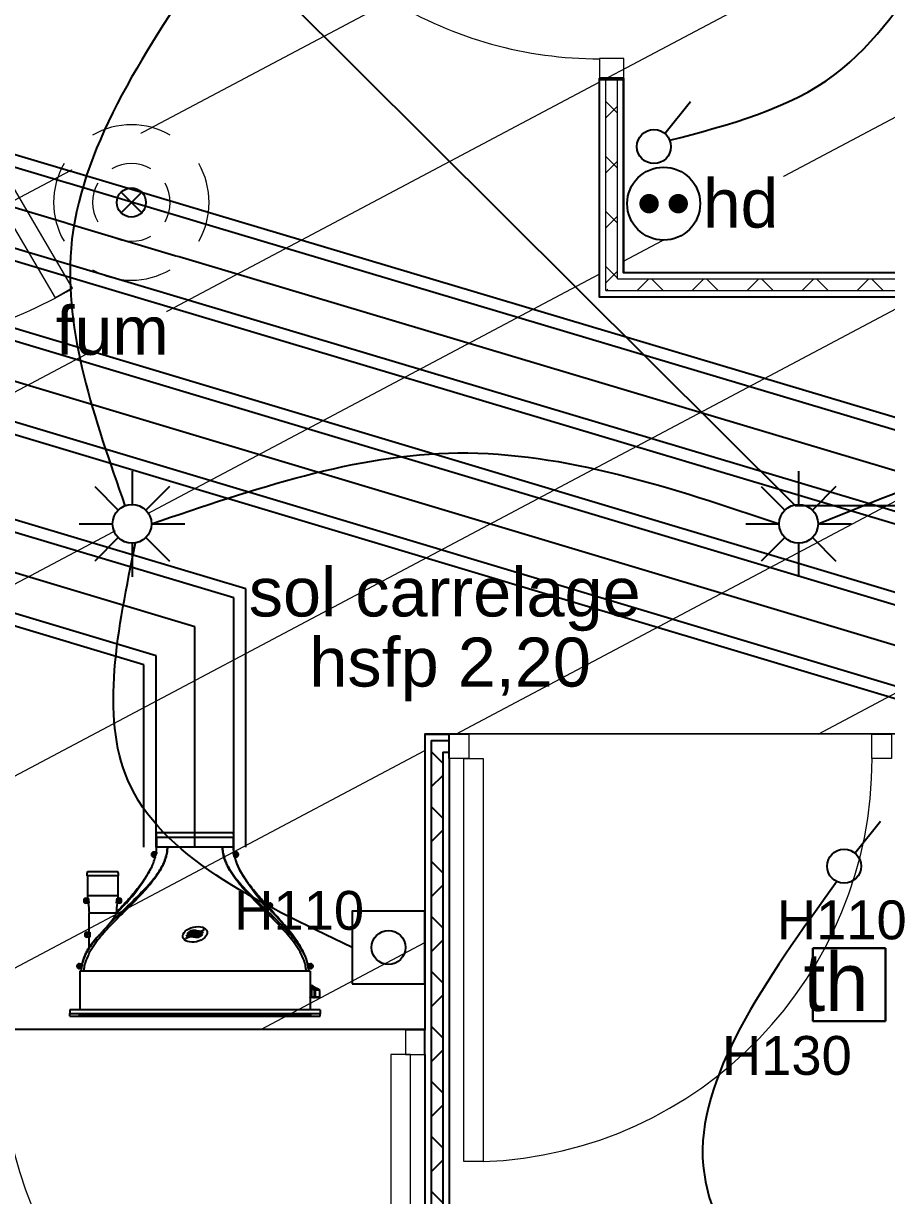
# Model space of a CAD drawing. Header units: millimetres. Extents: x 522027 to 600964, y -380282 to -298602.
# Drawn here: x 575533 to 577309, y -347529 to -345116 of the extents above; entities that cross this region are included whole.
import ezdxf

# ---------------------------------------------------------------- set-up
doc = ezdxf.new("R2010")
doc.units = ezdxf.units.MM
doc.set_wipeout_variables(frame=1)
for name, color, linetype in [('3-BAT C-Niveau -2', 7, 'Continuous'), ('prlm-CHAUFF', 4, 'Continuous'), ('prlm-EAU-EPEXT', 145, 'Continuous'), ('prlm-ELEC-CFA', 1, 'Continuous')]:
    doc.layers.add(name, color=color, linetype=linetype)
for name, color, linetype, lineweight in [('faux plafond', 9, 'Continuous', 15), ('prlm-ELEC-CFO', 1, 'Continuous', 25), ('prlm-ELEC-SSI', 6, 'Continuous', 25)]:
    doc.layers.add(name, color=color, linetype=linetype, lineweight=lineweight)
doc.styles.add('Arial', font='arial.ttf')
doc.styles.add('Helvetica', font='arial.ttf')
doc.styles.add('prlm-elec-cfa', font='comic.ttf', dxfattribs={"height": 12})

# ---------------------------------------------------------------- blocks, each defined once
blk = doc.blocks.new('Sol carrelage')
at = {"color": 7, "insert": (0, -0.78), "char_height": 10.0872, "attachment_point": 2, "line_spacing_factor": 0.834288, "style": 'Helvetica'}
blk.add_mtext('sol carrelage', dxfattribs=at)
blk = doc.blocks.new('hsfp 2.20')
at = {"color": 7, "insert": (0, -0.78), "char_height": 10.087, "attachment_point": 2, "line_spacing_factor": 0.834288, "style": 'Helvetica'}
blk.add_mtext('hsfp 2,20', dxfattribs=at)
blk = doc.blocks.new('xi.fum')
at = {"color": 0}
blk.add_wipeout([(-10.61, -10.61), (-15, 0), (-10.61, 10.61), (0, 15), (10.61, 10.61), (15, 0), (10.61, -10.61), (0, -15)], dxfattribs=at).dxf.layer = 'prlm-ELEC-SSI'
at = {"layer": 'prlm-ELEC-SSI', "color": 0}
for points in [[(-2.12, 2.12), (2.12, -2.12)], [(2.12, 2.12), (-2.12, -2.12)]]:
    blk.add_lwpolyline(points, dxfattribs=at)
blk.add_circle((0, 0), 3, dxfattribs=at)
at = {"layer": 'prlm-ELEC-SSI', "color": 0, "lineweight": 13}
for radius, start, end in [(16, 60, 120), (16, 150, 210), (8, 60, 120), (16, 330, 30), (8, 150, 210), (8, 330, 30), (8, 240, 300), (16, 240, 300)]:
    blk.add_arc((0, 0), radius, start, end, dxfattribs=at)
blk = doc.blocks.new('xi.PCHD')
at = {"color": 0, "lineweight": 5}
blk.add_wipeout([(-7.5, -7.5), (7.5, -7.5), (7.5, 7.5), (-7.5, 7.5)], dxfattribs=at).dxf.layer = 'prlm-ELEC-CFO'
at = {"layer": 'prlm-ELEC-CFO', "color": 0, "linetype": 'ByBlock', "lineweight": 5, "const_width": 2}
for points in [[(-4, 0, 1), (-2, 0, 1)], [(2, 0, 1), (4, 0, 1)]]:
    blk.add_lwpolyline(points, format="xyb", close=True, dxfattribs=at)
at = {"layer": 'prlm-ELEC-CFO', "color": 0, "linetype": 'ByBlock', "lineweight": -2}
blk.add_circle((0, 0), 7.5, dxfattribs=at)
blk = doc.blocks.new('xi.SA')
at = {"layer": 'prlm-ELEC-CFO', "color": 0}
blk.add_lwpolyline([(0.2, -1.28), (5.5, 5.28)], dxfattribs=at)
blk.add_circle((-2, -4), 3.5, dxfattribs=at)
blk = doc.blocks.new('xi.BP')
at = {"layer": 'prlm-ELEC-CFO', "color": 0, "flags": 128}
blk.add_lwpolyline([(-7.5, -7.5), (7.5, -7.5), (7.5, 7.5), (-7.5, 7.5)], close=True, dxfattribs=at)
at = {"layer": 'prlm-ELEC-CFO', "color": 0}
blk.add_circle((0, 0), 3.5, dxfattribs=at)
blk = doc.blocks.new('xi.SPOT')
at = {"color": 0, "lineweight": 5}
blk.add_wipeout([(-4, 0), (-2.83, -2.83), (0, -4), (2.83, -2.83), (4, 0), (2.83, 2.83), (0, 4), (-2.83, 2.83)], dxfattribs=at).dxf.layer = 'prlm-ELEC-CFO'
at = {"layer": 'prlm-ELEC-CFO', "color": 0, "linetype": 'ByBlock', "lineweight": -2, "flags": 128}
for points in [[(0, 10.88), (0, 4)], [(-7.69, 7.69), (-2.83, 2.83)], [(7.69, 7.69), (2.83, 2.83)], [(-10.88, 0), (-4, 0)], [(4, 0), (10.88, 0)], [(-2.83, -2.83), (-7.69, -7.69)], [(0, -4), (0, -10.88)], [(2.83, -2.83), (7.69, -7.69)]]:
    blk.add_lwpolyline(points, dxfattribs=at)
at = {"layer": 'prlm-ELEC-CFO', "color": 0, "linetype": 'ByBlock', "lineweight": -2}
blk.add_circle((0, 0), 4, dxfattribs=at)

msp = doc.modelspace()

# ---------------------------------------------------------------- hatches: boundary and pattern name
at = {"linetype": 'Continuous', "lineweight": 5, "true_color": 0x808080}
h = msp.add_hatch(dxfattribs=at)
h.set_pattern_fill('02_ISOLANT', color=8, scale=10, angle=90, style=0, pattern_type=2)
h.set_pattern_definition([(134.999993, (505019.33, 142779.7), (-56.568549, -56.568536), []), (224.999993, (505019.33, 142779.7), (-56.568536, 56.568549), [])])
h.paths.add_polyline_path([(576731.6, -345665.5), (576755.6, -345641.5), (576755.6, -345228.3), (576731.6, -345228.3)])
h = msp.add_hatch(dxfattribs=at)
h.set_pattern_fill('02_ISOLANT', color=8, scale=10, angle=-0.0045, style=0, pattern_type=2)
h.set_pattern_definition([(44.995464, (505019.33, 142779.7), (-56.564063, 56.573021), []), (134.995464, (505019.33, 142779.7), (56.573021, 56.564063), [])])
h.paths.add_polyline_path([(576755.6, -345641.5), (576731.6, -345665.5), (578529.4, -345665.6), (578495.8, -345641.6)])
h = msp.add_hatch()
h.set_pattern_fill('02_ISOLANT', color=256, scale=10, angle=0.0001, style=0, pattern_type=2)
h.set_pattern_definition([(45.000148, (505019.33, 142779.7), (-56.568688, 56.568397), []), (135.000148, (505019.33, 142779.7), (56.568397, 56.568688), [])])
h.paths.add_polyline_path([(576372.2, -346592.1), (576396.2, -346616.1), (576409.2, -346616.1), (576409.2, -346592.1)])
h = msp.add_hatch()
h.set_pattern_fill('02_ISOLANT', color=256, scale=10, angle=-90, style=0, pattern_type=2)
h.set_pattern_definition([(314.999993, (505019.33, 142779.7), (56.568549, 56.568536), []), (44.999993, (505019.33, 142779.7), (56.568536, -56.568549), [])])
h.paths.add_polyline_path([(576396.2, -346616.1), (576372.2, -346592.1), (576372.2, -350843.7), (576396.2, -350843.7)])
h = msp.add_hatch()
h.set_pattern_fill('02_ISOLANT', color=256, scale=10, angle=79.2764, style=0, pattern_type=2)
h.set_pattern_definition([(124.276399, (505019.33, 142779.7), (-66.106428, -45.054857), []), (214.276399, (505019.33, 142779.7), (-45.054857, 66.106428), [])])
h.paths.add_polyline_path([(576359.2, -347201.3), (576359.2, -347225.3), (576359.2, -347225.3), (576359.2, -347201.3)])
at = {"layer": 'faux plafond'}
h = msp.add_hatch(dxfattribs=at)
h.set_pattern_fill('BA 13', color=256, scale=10, angle=-10.7236, style=0, pattern_type=2)
h.set_pattern_definition([(207.93621, (505019.33, 142779.7), (-142.2261, 319.79952), [])])
h.paths.add_polyline_path([(573027.3, -346438.3), (573038.9, -344930.1), (574454.6, -344930.2), (574454.7, -344230.2), (575154.7, -344230.1), (575154.7, -344889.8), (575204.7, -344889.8), (575204.7, -344230.1), (576717.7, -344230.7), (576717.7, -344282.2), (576767.7, -344282.2), (576767.7, -344229.2), (578086.7, -344228.7), (578086.7, -345629.2), (576767.7, -345629.1), (576767.7, -345232.2), (576717.7, -345232.2), (576717.7, -345679), (578958.7, -345679.2), (578958.7, -346578.6), (578908.7, -346578.6), (578908.7, -347249), (577369.2, -347248.6), (577369.2, -346578.8), (576359.2, -346579.1), (576359.2, -347187.2), (575202.7, -347187.2), (575203.7, -346435.5), (574762.3, -346435.8), (574750.6, -346438.3)])

# ---------------------------------------------------------------- linework, layer by layer
at = {"color": 7, "linetype": 'Continuous', "lineweight": 13}
for p, q in [((576718.6, -345188.3), (576718.6, -345228.3)), ((576768.6, -345188.3), (576718.6, -345188.3)), ((576768.6, -345228.3), (576768.6, -345188.3)), ((576718.6, -345228.3), (576768.6, -345228.3)), ((576359.2, -347188.3), (576319.2, -347188.3)), ((576319.2, -347188.3), (576319.2, -347238.3)), ((576359.2, -347238.3), (576359.2, -347188.3)), ((576289.2, -347238.3), (576289.2, -348068.3)), ((576329.2, -347238.3), (576289.2, -347238.3)), ((576319.2, -347238.3), (576359.2, -347238.3)), ((576329.2, -348068.3), (576329.2, -347238.3))]:
    msp.add_line(p, q, dxfattribs=at)
at = {"color": 7, "linetype": 'Continuous', "lineweight": 5}
for p, q in [((576718.6, -345678.5), (576718.6, -345228.3)), ((576731.6, -345665.5), (576731.6, -345228.3)), ((576731.6, -345665.5), (576731.6, -345228.3)), ((576755.6, -345641.5), (576755.6, -345228.3)), ((576755.6, -345641.5), (576755.6, -345228.3)), ((576755.6, -345641.5), (578495.8, -345641.6)), ((576755.6, -345641.5), (578495.8, -345641.6)), ((576768.6, -345628.5), (578477.6, -345628.6)), ((576731.6, -345665.5), (578529.4, -345665.6)), ((576731.6, -345665.5), (578529.4, -345665.6))]:
    msp.add_line(p, q, dxfattribs=at)
at = {"color": 7, "linetype": 'Continuous', "lineweight": 25}
for p, q in [((576768.6, -345228.3), (576718.6, -345228.3)), ((576718.6, -345678.5), (576718.6, -345228.3)), ((576768.6, -345628.5), (576768.6, -345228.3)), ((576768.6, -345628.5), (578477.6, -345628.6)), ((576718.6, -345678.5), (578547.6, -345678.6))]:
    msp.add_line(p, q, dxfattribs=at)
for p, q in [((576359.2, -346579.1), (576409.2, -346579.1)), ((576359.2, -346579.1), (576409.2, -346579.1)), ((576359.2, -346579.1), (576359.2, -347098.3)), ((576409.2, -346629.1), (576409.2, -346579.1)), ((576372.2, -346592.1), (576409.2, -346592.1)), ((576372.2, -346592.1), (576409.2, -346592.1)), ((576372.2, -346592.1), (576372.2, -350843.7)), ((576372.2, -346592.1), (576372.2, -350843.7)), ((576396.2, -346616.1), (576409.2, -346616.1)), ((576396.2, -346616.1), (576409.2, -346616.1)), ((576396.2, -346616.1), (576396.2, -350843.7)), ((576396.2, -346616.1), (576396.2, -350843.7)), ((576409.2, -346629.1), (576409.2, -350843.7)), ((576409.2, -346629.1), (576409.2, -350843.7)), ((576359.2, -347148.3), (576359.2, -347188.3)), ((576359.2, -347238.3), (576359.2, -347188.3)), ((576359.2, -347238.3), (576359.2, -350843.7))]:
    msp.add_line(p, q)
at = {"color": 7, "linetype": 'Continuous', "lineweight": 13, "flags": 128}
for points in [[(575213.3, -344944.7), (575633.2, -345660.7), (575598.7, -345680.9), (575178.8, -344965)], [(576449.2, -346629.1), (576409.2, -346629.1), (576409.2, -346579.1), (576449.2, -346579.1)], [(577319.2, -346629.1), (577279.2, -346629.1), (577279.2, -346579.1), (577319.2, -346579.1)], [(576479.2, -346629.1), (576479.2, -347459.1), (576439.2, -347459.1), (576439.2, -346629.1)]]:
    msp.add_lwpolyline(points, close=True, dxfattribs=at)
at = {"color": 7, "linetype": 'Continuous', "lineweight": 5}
for centre, start, end in [((576718.6, -344358.3), 238.9169, 270), ((575204.7, -344949.8), 270, 301.0831), ((576449.2, -346629.1), 272.0698, 0.0001), ((576319.2, -347238.3), 180, 267.9303)]:
    msp.add_arc(centre, 830.5, start, end, dxfattribs=at)
at = {"layer": '3-BAT C-Niveau -2', "ltscale": 50.8, "flags": 128}
for points in [[(577369.2, -346578.8), (576359.2, -346579.1), (576359.2, -347187.2), (575202.7, -347187.2), (575203.7, -346435.5), (574762.3, -346435.8), (574750.6, -346438.3), (573027.3, -346438.3), (573038.9, -344930.1), (574454.6, -344930.2), (574454.7, -344230.2), (575154.7, -344230.1), (575154.7, -344889.8), (575204.7, -344889.8), (575204.7, -344230.1), (576717.7, -344230.7), (576717.7, -344282.2), (576767.7, -344282.2), (576767.7, -344229.2), (578086.7, -344228.7)], [(578086.7, -345629.2), (576767.7, -345629.1), (576767.7, -345232.2), (576717.7, -345232.2), (576717.7, -345679), (578958.7, -345679.2)]]:
    msp.add_lwpolyline(points, dxfattribs=at)
at = {"layer": 'prlm-CHAUFF'}
for p, q in [((575990.7, -346811.9), (575990.7, -346280.1)), ((575965.7, -346811.9), (575965.7, -346298.7)), ((575885.7, -346811.9), (575885.7, -346358.2)), ((575780.7, -346811.9), (575780.7, -346436.4)), ((575805.7, -346811.9), (575805.7, -346417.8))]:
    msp.add_line(p, q, dxfattribs=at)
at = {"layer": 'prlm-CHAUFF', "ltscale": 50}
for p, q in [((575805.7, -346790.9), (575965.7, -346790.9)), ((575806.7, -346781.9), (575964.7, -346781.9)), ((575806.7, -346790.9), (575806.7, -346811.9)), ((575806.7, -346811.9), (575806.7, -346790.9)), ((575964.7, -346790.9), (575964.7, -346811.9)), ((575964.7, -346811.9), (575964.7, -346790.9)), ((575799.6, -346827.4), (575799.6, -346826.4)), ((575799.6, -346826.4), (575800.6, -346826.4)), ((575800.6, -346825.3), (575801.6, -346825.3)), ((575800.6, -346826.4), (575800.6, -346825.3)), ((575806.7, -346821.9), (575801.1, -346821.9)), ((575801.6, -346825.3), (575801.6, -346826.4)), ((575801.6, -346826.4), (575802.7, -346826.4)), ((575802.7, -346826.4), (575802.7, -346827.4)), ((575804.1, -346831.9), (575806.2, -346825.1)), ((575806.7, -346821.9), (575806.2, -346825.1)), ((575829, -346811.9), (575806.7, -346811.9)), ((575942.4, -346811.9), (575829, -346811.9)), ((575964.7, -346811.9), (575942.4, -346811.9)), ((575965.2, -346825.1), (575964.7, -346821.9)), ((575964.7, -346821.9), (575970.3, -346821.9)), ((575967.3, -346831.9), (575965.2, -346825.1)), ((575968.7, -346827.4), (575968.7, -346826.4)), ((575968.7, -346826.4), (575969.8, -346826.4)), ((575969.8, -346825.3), (575970.8, -346825.3)), ((575969.8, -346826.4), (575969.8, -346825.3)), ((575970.8, -346825.3), (575970.8, -346826.4)), ((575970.8, -346826.4), (575971.8, -346826.4)), ((575971.8, -346826.4), (575971.8, -346827.4)), ((575800.6, -346827.4), (575799.6, -346827.4)), ((575800.6, -346828.4), (575800.6, -346827.4)), ((575801.6, -346828.4), (575800.6, -346828.4)), ((575801.1, -346831.9), (575804.1, -346831.9)), ((575802.7, -346827.4), (575801.6, -346827.4)), ((575801.6, -346827.4), (575801.6, -346828.4)), ((575970.3, -346831.9), (575967.3, -346831.9)), ((575969.8, -346827.4), (575968.7, -346827.4)), ((575969.8, -346828.4), (575969.8, -346827.4)), ((575970.8, -346828.4), (575969.8, -346828.4)), ((575971.8, -346827.4), (575970.8, -346827.4)), ((575970.8, -346827.4), (575970.8, -346828.4)), ((575728.2, -346870.9), (575663.2, -346870.9)), ((575664.2, -346861.9), (575727.2, -346861.9)), ((575664.2, -346870.9), (575664.2, -346911.9)), ((575664.2, -346870.9), (575664.2, -346911.9)), ((575727.2, -346870.9), (575727.2, -346911.9)), ((575727.2, -346870.9), (575727.2, -346911.9)), ((575791.6, -346862.1), (575791.6, -346862.1)), ((575976.9, -346856.7), (575976.6, -346856.7)), ((575979.8, -346862.1), (575979.5, -346862.1)), ((575660.1, -346921.4), (575661.2, -346921.4)), ((575660.1, -346922.4), (575660.1, -346921.4)), ((575661.2, -346922.4), (575660.1, -346922.4)), ((575661.2, -346920.3), (575662.2, -346920.3)), ((575661.2, -346921.4), (575661.2, -346920.3)), ((575661.2, -346923.4), (575661.2, -346922.4)), ((575662.2, -346923.4), (575661.2, -346923.4)), ((575661.7, -346916.9), (575666, -346916.9)), ((575662.2, -346920.3), (575662.2, -346921.4)), ((575662.2, -346921.4), (575663.3, -346921.4)), ((575663.3, -346922.4), (575662.2, -346922.4)), ((575662.2, -346922.4), (575662.2, -346923.4)), ((575663.3, -346921.4), (575663.3, -346922.4)), ((575727.2, -346911.9), (575664.2, -346911.9)), ((575666, -346916.9), (575667.2, -346926.3)), ((575724.2, -346926.3), (575725.4, -346916.9)), ((575725.4, -346916.9), (575729.7, -346916.9)), ((575728.1, -346922.4), (575728.1, -346921.4)), ((575728.1, -346921.4), (575729.2, -346921.4)), ((575729.2, -346922.4), (575728.1, -346922.4)), ((575729.2, -346920.3), (575730.2, -346920.3)), ((575729.2, -346921.4), (575729.2, -346920.3)), ((575729.2, -346923.4), (575729.2, -346922.4)), ((575730.2, -346923.4), (575729.2, -346923.4)), ((575730.2, -346920.3), (575730.2, -346921.4)), ((575730.2, -346921.4), (575731.3, -346921.4)), ((575730.2, -346922.4), (575730.2, -346923.4)), ((575731.3, -346922.4), (575730.2, -346922.4)), ((575731.3, -346921.4), (575731.3, -346922.4)), ((575667.2, -346926.9), (575661.7, -346926.9)), ((575667.2, -346926.3), (575667.2, -346926.9)), ((575667.7, -346946.9), (575723.7, -346946.9)), ((575667.7, -346986.9), (575667.7, -346946.9)), ((575667.7, -346986.9), (575667.7, -346946.9)), ((575723.7, -346948.4), (575744.4, -346926.9)), ((575744.4, -346926.9), (575723.7, -346948.4)), ((575723.7, -346948.4), (575723.7, -346946.9)), ((575723.7, -346948.4), (575723.7, -346946.9)), ((575724.2, -346926.9), (575724.2, -346926.3)), ((575729.7, -346926.9), (575724.2, -346926.9)), ((576034, -346936.9), (576024, -346926.9)), ((576024, -346926.9), (576040.1, -346926.9)), ((576040.1, -346936.9), (576034, -346936.9)), ((576038.5, -346932.4), (576038.5, -346931.4)), ((576038.5, -346931.4), (576039.6, -346931.4)), ((576039.6, -346932.4), (576038.5, -346932.4)), ((576039.6, -346930.3), (576040.6, -346930.3)), ((576039.6, -346931.4), (576039.6, -346930.3)), ((576039.6, -346933.4), (576039.6, -346932.4)), ((576040.6, -346933.4), (576039.6, -346933.4)), ((576040.6, -346930.3), (576040.6, -346931.4)), ((576040.6, -346931.4), (576041.7, -346931.4)), ((576040.6, -346932.4), (576040.6, -346933.4)), ((576041.7, -346932.4), (576040.6, -346932.4)), ((576041.7, -346931.4), (576041.7, -346932.4)), ((575662.1, -346992.4), (575662.1, -346991.4)), ((575662.1, -346991.4), (575663.2, -346991.4)), ((575663.2, -346992.4), (575662.1, -346992.4)), ((575663.2, -346990.3), (575664.2, -346990.3)), ((575663.2, -346991.4), (575663.2, -346990.3)), ((575663.2, -346993.4), (575663.2, -346992.4)), ((575664.2, -346993.4), (575663.2, -346993.4)), ((575663.7, -346986.9), (575669.2, -346986.9)), ((575664.2, -346990.3), (575664.2, -346991.4)), ((575664.2, -346991.4), (575665.3, -346991.4)), ((575664.2, -346992.4), (575664.2, -346993.4)), ((575665.3, -346992.4), (575664.2, -346992.4)), ((575665.3, -346991.4), (575665.3, -346992.4)), ((575669.2, -346986.9), (575669.2, -346996.9)), ((575669.2, -346996.9), (575663.7, -346996.9)), ((575667.7, -347018.1), (575667.7, -346996.9)), ((575667.7, -347018.1), (575667.7, -346996.9)), ((575646.1, -347057.4), (575646.1, -347056.4)), ((575646.1, -347056.4), (575647.2, -347056.4)), ((575647.2, -347057.4), (575646.1, -347057.4)), ((575647.2, -347055.3), (575648.2, -347055.3)), ((575647.2, -347056.4), (575647.2, -347055.3)), ((575647.2, -347058.4), (575647.2, -347057.4)), ((575648.2, -347058.4), (575647.2, -347058.4)), ((575647.7, -347051.9), (575653.8, -347051.9)), ((575652.1, -347061.9), (575647.7, -347061.9)), ((575648.2, -347055.3), (575648.2, -347056.4)), ((575648.2, -347056.4), (575649.3, -347056.4)), ((575648.2, -347057.4), (575648.2, -347058.4)), ((575649.3, -347057.4), (575648.2, -347057.4)), ((576122.7, -347066.9), (575648.7, -347066.9)), ((575648.7, -347066.9), (575648.7, -347146.9)), ((575649.3, -347056.4), (575649.3, -347057.4)), ((575652.1, -347062.7), (575652.1, -347061.9)), ((576117.6, -347051.9), (576123.7, -347051.9)), ((576119.3, -347062.7), (576119.3, -347061.9)), ((576123.7, -347061.9), (576119.3, -347061.9)), ((576122.1, -347057.4), (576122.1, -347056.4)), ((576122.1, -347056.4), (576123.2, -347056.4)), ((576123.2, -347057.4), (576122.1, -347057.4)), ((576122.7, -347066.9), (576122.7, -347146.9)), ((576123.2, -347055.3), (576124.2, -347055.3)), ((576123.2, -347056.4), (576123.2, -347055.3)), ((576123.2, -347058.4), (576123.2, -347057.4)), ((576124.2, -347058.4), (576123.2, -347058.4)), ((576124.2, -347055.3), (576124.2, -347056.4)), ((576124.2, -347056.4), (576125.3, -347056.4)), ((576124.2, -347057.4), (576124.2, -347058.4)), ((576125.3, -347057.4), (576124.2, -347057.4)), ((576125.3, -347056.4), (576125.3, -347057.4)), ((576127.5, -347102.1), (576122.7, -347098.8)), ((576126.3, -347102.7), (576122.7, -347100.2)), ((576126.3, -347120.9), (576126.3, -347102.7)), ((576132.1, -347106.5), (576126.3, -347102.7)), ((576127.7, -347102.3), (576127.5, -347102.1)), ((576131.1, -347104.4), (576127.7, -347102.3)), ((576129.2, -347098.3), (576129, -347097.9)), ((576129.2, -347103.3), (576129.2, -347098.3)), ((576129.2, -347098.3), (576129.3, -347098.4)), ((576129.8, -347099), (576130, -347098.6)), ((576129.8, -347099), (576129.8, -347103.6)), ((576135.8, -347102.5), (576129.8, -347099)), ((576130, -347098.6), (576136.1, -347102.1)), ((576132.1, -347106.5), (576132.9, -347106.7)), ((576132.1, -347120.8), (576132.1, -347106.5)), ((576132.9, -347106.7), (576132.9, -347120.4)), ((576136.1, -347102.1), (576135.8, -347102.5)), ((576135.8, -347104.3), (576135.8, -347102.5)), ((576135.9, -347102.6), (576135.8, -347102.5)), ((576136.3, -347102.3), (576135.9, -347102.6)), ((576135.9, -347102.6), (576135.9, -347104.3)), ((576138.5, -347104.3), (576135.9, -347102.6)), ((576136.1, -347102.1), (576136.3, -347102.3)), ((576136.3, -347102.3), (576139.6, -347104.4)), ((576142.8, -347120.4), (576142.8, -347106.7)), ((576122.7, -347120.9), (576126.3, -347120.9)), ((576122.7, -347121.2), (576123, -347120.9)), ((576123.7, -347120.9), (576124.6, -347121.8)), ((576124.6, -347121.8), (576125.5, -347120.9)), ((576126.1, -347120.9), (576127, -347121.8)), ((576132.1, -347120.9), (576126.3, -347120.9)), ((576127, -347121.8), (576127.9, -347120.9)), ((576127.5, -347121.2), (576128.1, -347121.8)), ((576128.1, -347121.8), (576128.7, -347121.1)), ((576128.5, -347120.9), (576129.4, -347121.8)), ((576129.4, -347121.8), (576130.3, -347120.9)), ((576129.9, -347121.2), (576130.5, -347121.8)), ((576130.5, -347121.8), (576131.3, -347121)), ((576131.1, -347120.9), (576132, -347121.8)), ((576132, -347121.8), (576132.9, -347120.9)), ((576132.9, -347120.4), (576132.1, -347120.8)), ((576132.1, -347120.9), (576132.1, -347120.8)), ((576142.3, -347120.9), (576132.1, -347120.9)), ((576132.7, -347121.1), (576133.4, -347121.8)), ((576132.9, -347120.4), (576142.8, -347120.4)), ((576133, -347120.9), (576133.9, -347121.8)), ((576133.4, -347121.8), (576133.6, -347121.5)), ((576133.9, -347121.8), (576134.8, -347120.9)), ((576134.7, -347120.9), (576135.5, -347121.8)), ((576135.5, -347121.8), (576136.4, -347120.9)), ((576135.9, -347121.4), (576136.2, -347121.8)), ((576136.2, -347121.8), (576136.6, -347121.4)), ((576136.3, -347121), (576137, -347121.8)), ((576137, -347121.8), (576137.9, -347120.9)), ((576137.6, -347121.1), (576138.2, -347121.8)), ((576138.2, -347121.8), (576139.1, -347120.9)), ((576138.4, -347121.6), (576138.6, -347121.8)), ((576138.6, -347121.8), (576139, -347121.4)), ((576138.8, -347121.2), (576139.3, -347121.8)), ((576139.3, -347121.8), (576140.2, -347120.9)), ((576139.7, -347121.3), (576140.2, -347121.8)), ((576140.2, -347121.8), (576141.1, -347120.9)), ((576140.5, -347121.4), (576140.8, -347121.8)), ((576140.8, -347121.8), (576141.7, -347120.9)), ((576141, -347121.5), (576141.2, -347121.8)), ((576141.2, -347121.8), (576142.1, -347120.9)), ((576142.4, -347120.8), (576142.3, -347120.9)), ((576142.8, -347120.4), (576142.4, -347120.8)), ((575628.2, -347146.9), (575628.2, -347154.2)), ((576143.2, -347146.9), (575628.2, -347146.9)), ((575628.2, -347155), (575628.2, -347154.2)), ((575628.2, -347154.2), (576143.2, -347154.2)), ((575628.2, -347159.9), (575628.2, -347155)), ((576143.2, -347155), (575628.2, -347155)), ((575628.2, -347159.9), (576143.2, -347159.9)), ((576123.2, -347156.8), (575648.2, -347156.8)), ((575648.2, -347157.5), (575648.2, -347156.8)), ((575650.2, -347156.8), (575648.2, -347157.5)), ((575648.2, -347157.5), (576123.2, -347157.5)), ((576123.2, -347158), (575648.2, -347158)), ((575648.2, -347158.5), (575648.2, -347158)), ((575649.8, -347158), (575648.2, -347158.5)), ((575648.2, -347158.5), (576123.2, -347158.5)), ((576123.2, -347158.8), (575648.2, -347158.8)), ((575648.2, -347159.2), (575648.2, -347158.8)), ((575649.3, -347158.8), (575648.2, -347159.2)), ((575648.2, -347159.2), (576123.2, -347159.2)), ((576123.2, -347159.4), (575648.2, -347159.4)), ((575648.2, -347159.7), (575648.2, -347159.4)), ((575648.9, -347159.4), (575648.2, -347159.7)), ((575648.2, -347159.7), (576123.2, -347159.7)), ((576123.2, -347159.8), (575648.2, -347159.8)), ((575648.2, -347159.9), (575648.2, -347159.8)), ((575648.4, -347159.8), (575648.2, -347159.9)), ((575648.2, -347159.9), (576123.2, -347159.9)), ((576123.2, -347157.5), (576121.2, -347156.8)), ((576123.2, -347158.5), (576121.6, -347158)), ((576123.2, -347159.2), (576122.1, -347158.8)), ((576123.2, -347159.7), (576122.5, -347159.4)), ((576123.2, -347159.9), (576123, -347159.8)), ((576123.2, -347156.8), (576123.2, -347157.5)), ((576123.2, -347158), (576123.2, -347158.5)), ((576123.2, -347158.8), (576123.2, -347159.2)), ((576123.2, -347159.4), (576123.2, -347159.7)), ((576123.2, -347159.8), (576123.2, -347159.9)), ((576143.2, -347146.9), (576143.2, -347154.2)), ((576143.2, -347154.2), (576143.2, -347155)), ((576143.2, -347159.9), (576143.2, -347155))]:
    msp.add_line(p, q, dxfattribs=at)
for centre, radius in [((575801.1, -346826.9), 3), ((575801.1, -346826.9), 2.5), ((575970.3, -346826.9), 3), ((575970.3, -346826.9), 2.5), ((575661.7, -346921.9), 3), ((575661.7, -346921.9), 2.5), ((575729.7, -346921.9), 3), ((575729.7, -346921.9), 2.5), ((576040.1, -346931.9), 3), ((576040.1, -346931.9), 2.5), ((575663.7, -346991.9), 3), ((575663.7, -346991.9), 2.5), ((575647.7, -347056.9), 3), ((575647.7, -347056.9), 2.5), ((576123.7, -347056.9), 3), ((576123.7, -347056.9), 2.5)]:
    msp.add_circle(centre, radius, dxfattribs=at)
for centre, radius, start, end in [((575825.6, -346788.5), 20, 160.5755, 186.7441), ((575825.6, -346788.5), 20, 160.5755, 186.7441), ((575945.8, -346788.5), 20, 353.2559, 19.4245), ((575945.8, -346788.5), 20, 353.2559, 19.4245), ((575801.1, -346826.9), 5, 90, 270), ((575729, -346811.8), 77.7, 352.5456, 359.9423), ((575728.5, -346811.8), 78.2, 352.5763, 359.9264), ((575735, -346812), 71.7, 352.0923, 353.5448), ((575735, -346812), 71.7, 353.9053, 0.1157), ((576036.8, -346812), 72.5, 179.9215, 187.8382), ((576042.4, -346811.8), 77.7, 180.0577, 187.4544), ((576042.9, -346811.8), 78.2, 180.0736, 187.4237), ((575970.3, -346826.9), 5, 270, 90), ((575690.6, -346802.2), 117.4, 332.3321, 345.441), ((575694.1, -346803.6), 113.5, 332.1374, 345.6929), ((576096.8, -346797.1), 134.3, 192.9954, 216.0824), ((576077.3, -346803.6), 113.5, 194.4106, 207.8626), ((575683.1, -346868.5), 20, 160.5755, 186.7441), ((575683.1, -346868.5), 20, 160.5755, 186.7441), ((575708.3, -346868.5), 20, 353.2559, 19.4245), ((575708.3, -346868.5), 20, 353.2559, 19.4245), ((575454.4, -346666.2), 390, 319.3887, 329.86), ((575454.4, -346666.2), 390, 319.3887, 329.8601), ((575616.5, -346765.2), 200.1, 331.0483, 332.7983), ((575616.5, -346765.2), 200.1, 331.0482, 332.7982), ((576154.9, -346765.2), 200.1, 207.2018, 208.9518), ((576317, -346666.2), 390, 210.1399, 220.6113), ((576317, -346666.2), 390, 212.5506, 220.6113), ((575661.7, -346921.9), 5, 90, 270), ((575729.7, -346921.9), 5, 270, 90), ((575660.6, -346845.8), 116.6, 315.9701, 320.4245), ((575658.1, -346843.6), 119.9, 316.0326, 320.3619), ((576110.8, -346845.8), 116.6, 219.5755, 224.0299), ((576113.3, -346843.6), 119.9, 219.6381, 223.9674), ((576040.1, -346931.9), 5, 270, 90), ((575663.7, -346991.9), 5, 90, 270), ((575860.9, -347154.6), 236.5, 136.4099, 144.7501), ((575438.3, -346746.4), 351, 315.7111, 319.5265), ((575647.7, -347056.9), 5, 90, 270), ((575771.6, -347080.5), 121.2, 163.7263, 166.3852), ((576123.7, -347056.9), 5, 270, 90), ((576062.1, -347219.2), 138.5, 61.9182, 64.0515), ((576063.3, -347215.7), 134.3, 62.115, 63.7632), ((576068.6, -347207.2), 125, 61.3177, 61.5903), ((576133.2, -347092.3), 7.03, 233.033, 242.9325), ((576132.9, -347095.8), 4.48, 214.6713, 225.4982), ((576144.5, -347097.7), 8.36, 234.1326, 239.2425), ((576068.6, -347207.2), 125, 53.7494, 55.0637)]:
    msp.add_arc(centre, radius, start, end, dxfattribs=at)
msp.add_ellipse((575885.7, -346991.4), major_axis=(24.9, 5.7), ratio=0.600775, dxfattribs=at)
for points, knots in [([(575829, -346811.9), (575829, -346813.6), (575828.9, -346815.3), (575828.7, -346818.7), (575828.5, -346820.3), (575827.8, -346825.4), (575827, -346828.7), (575825.2, -346835.2), (575824.1, -346838.4), (575821.6, -346844.7), (575820.2, -346847.8), (575815.7, -346856.9), (575812.3, -346862.5), (575804.9, -346873.5), (575801, -346878.8), (575788.8, -346894.2), (575780, -346903.9), (575761.9, -346923), (575752.5, -346932.3), (575733.9, -346950.9), (575724.5, -346960.1), (575706.2, -346979.1), (575697.3, -346988.8), (575684.9, -347004.1), (575681, -347009.3), (575675.4, -347017.5), (575673.6, -347020.3), (575670.2, -347025.9), (575668.5, -347028.8), (575664, -347037.7), (575661.4, -347043.8), (575658.7, -347053.3), (575658, -347056.5), (575657.1, -347062.1), (575656.9, -347064.5), (575656.8, -347066.9)], [0, 0, 0, 0, 0.015625, 0.015625, 0.03125, 0.03125, 0.0625, 0.0625, 0.09375, 0.09375, 0.125, 0.125, 0.1875, 0.1875, 0.25, 0.25, 0.375, 0.375, 0.5, 0.5, 0.625, 0.625, 0.75, 0.75, 0.8125, 0.8125, 0.84375, 0.84375, 0.875, 0.875, 0.9375, 0.9375, 0.96875, 0.96875, 0.9907189, 0.9907189, 0.9907189, 0.9907189]), ([(575705.3, -346974.2), (575717.2, -346961.8), (575729.8, -346949.8), (575754.7, -346925.9), (575767.2, -346913.9), (575785, -346895.2), (575790.8, -346888.8), (575801.8, -346875.5), (575807.1, -346868.7), (575814.1, -346857.7), (575816.4, -346854), (575820.5, -346846.2), (575822.4, -346842.1), (575825.5, -346833.8), (575826.8, -346829.5), (575828.1, -346822.9), (575828.4, -346820.7), (575828.8, -346817.4), (575828.8, -346816.3), (575829, -346814.1), (575829, -346813), (575829, -346811.9)], [0, 0, 0, 0, 0.25, 0.25, 0.5, 0.5, 0.625, 0.625, 0.75, 0.75, 0.8125, 0.8125, 0.875, 0.875, 0.9375, 0.9375, 0.96875, 0.96875, 0.984375, 0.984375, 1, 1, 1, 1]), ([(575942.4, -346811.9), (575942.4, -346813.6), (575942.5, -346815.3), (575942.8, -346818.7), (575943, -346820.4), (575943.8, -346825.5), (575944.5, -346828.9), (575946.5, -346835.4), (575947.7, -346838.6), (575950.4, -346844.9), (575951.9, -346848), (575956.7, -346857), (575960.3, -346862.6), (575968, -346873.5), (575972.2, -346878.7), (575985, -346893.9), (575994.2, -346903.5), (576012.9, -346922.3), (576022.6, -346931.5), (576041.8, -346949.9), (576051.4, -346959.2), (576070, -346978.2), (576079.1, -346987.9), (576091.6, -347003.3), (576095.6, -347008.6), (576101.2, -347016.8), (576103, -347019.6), (576106.4, -347025.4), (576108.1, -347028.4), (576112.6, -347037.4), (576115.1, -347043.5), (576117.8, -347053.1), (576118.5, -347056.4), (576119.3, -347062.1), (576119.5, -347064.5), (576119.6, -347066.9)], [0, 0, 0, 0, 0.015625, 0.015625, 0.03125, 0.03125, 0.0625, 0.0625, 0.09375, 0.09375, 0.125, 0.125, 0.1875, 0.1875, 0.25, 0.25, 0.375, 0.375, 0.5, 0.5, 0.625, 0.625, 0.75, 0.75, 0.8125, 0.8125, 0.84375, 0.84375, 0.875, 0.875, 0.9375, 0.9375, 0.96875, 0.96875, 0.9908046, 0.9908046, 0.9908046, 0.9908046]), ([(576114.6, -347066.9), (576114.5, -347064.5), (576114.3, -347062.1), (576113.4, -347056.5), (576112.7, -347053.3), (576110, -347043.8), (576107.4, -347037.7), (576102.9, -347028.8), (576101.2, -347025.9), (576097.8, -347020.3), (576096, -347017.5), (576090.4, -347009.3), (576086.5, -347004.1), (576074.1, -346988.8), (576065.2, -346979.1), (576046.9, -346960.1), (576037.6, -346950.9), (576018.9, -346932.3), (576009.5, -346923), (575991.4, -346903.9), (575982.6, -346894.2), (575970.4, -346878.8), (575966.5, -346873.5), (575959.1, -346862.5), (575955.7, -346856.8), (575951.2, -346847.8), (575949.8, -346844.7), (575947.3, -346838.4), (575946.2, -346835.2), (575944.4, -346828.7), (575943.7, -346825.4), (575942.9, -346820.3), (575942.7, -346818.6), (575942.5, -346815.2), (575942.4, -346813.5), (575942.4, -346811.9)], [0.0092808, 0.0092808, 0.0092808, 0.0092808, 0.03125, 0.03125, 0.0625, 0.0625, 0.125, 0.125, 0.15625, 0.15625, 0.1875, 0.1875, 0.25, 0.25, 0.375, 0.375, 0.5, 0.5, 0.625, 0.625, 0.75, 0.75, 0.8125, 0.8125, 0.875, 0.875, 0.90625, 0.90625, 0.9375, 0.9375, 0.96875, 0.96875, 0.984375, 0.984375, 1, 1, 1, 1]), ([(575796.7, -346852.3), (575795.1, -346855.6), (575791.4, -346862.8), (575784.9, -346873.3), (575777.4, -346884.2), (575769.2, -346895), (575760.3, -346905.8), (575749.2, -346918.7), (575737.1, -346932.3), (575727.6, -346942.5), (575723.7, -346946.9)], [0.1568082, 0.1568082, 0.1568082, 0.1568082, 0.2305418, 0.3149874, 0.4025619, 0.4929385, 0.5856877, 0.6803551, 0.8317746, 0.9509578, 0.9509578, 0.9509578, 0.9509578]), ([(576029.5, -346926.9), (576026.3, -346923.3), (576019.4, -346915.5), (576009, -346903.3), (575999.5, -346891.5), (575991.5, -346880.7), (575985, -346871), (575979.4, -346861.6), (575976.2, -346855.4), (575974.8, -346852.5)], [0.5730592, 0.5730592, 0.5730592, 0.5730592, 0.626259, 0.6884084, 0.7489718, 0.7930827, 0.8358988, 0.8773199, 0.9123747, 0.9123747, 0.9123747, 0.9123747]), ([(576117.6, -347051.9), (576116.9, -347049), (576116.1, -347046.1), (576114.3, -347040.5), (576113.2, -347037.7), (576109.8, -347029.4), (576107.2, -347024.1), (576101.3, -347013.9), (576098.1, -347008.9), (576091.4, -346999.1), (576087.8, -346994.4), (576076.8, -346980.4), (576069, -346971.5), (576053, -346954), (576044.8, -346945.4), (576036.6, -346936.9)], [0, 0, 0, 0, 0.0625, 0.0625, 0.125, 0.125, 0.25, 0.25, 0.375, 0.375, 0.5, 0.5, 0.75, 0.75, 1, 1, 1, 1]), ([(576099.7, -347011.4), (576098.7, -347009.8), (576095.5, -347004.8), (576089.8, -346996.7), (576082.4, -346987), (576074.5, -346977.3), (576065.2, -346966.5), (576054.7, -346954.6), (576045.5, -346944.4), (576040.1, -346938.5), (576038.6, -346936.9)], [0.1694223, 0.1694223, 0.1694223, 0.1694223, 0.1906001, 0.2339285, 0.2787061, 0.3247019, 0.3716424, 0.4351709, 0.4991397, 0.523565, 0.523565, 0.523565, 0.523565]), ([(575705.3, -346974.2), (575707.6, -346971.6), (575709.9, -346969), (575714, -346963.9), (575715.9, -346961.4), (575719.3, -346956.6), (575720.8, -346954.4), (575722.5, -346951.5), (575722.9, -346950.7), (575723.5, -346949.3), (575723.7, -346948.8), (575723.7, -346948.4)], [0, 0, 0, 0, 0.25, 0.25, 0.5, 0.5, 0.75, 0.75, 0.875, 0.875, 1, 1, 1, 1]), ([(575651.8, -347066.9), (575651.9, -347064.1), (575652.2, -347061.3), (575653.2, -347054.9), (575654.1, -347051.4), (575657.3, -347040.8), (575660.3, -347034), (575667.4, -347020.9), (575671.5, -347014.7), (575680.1, -347002.8), (575684.8, -346997.1), (575689.5, -346991.5)], [0.0331631, 0.0331631, 0.0331631, 0.0331631, 0.125, 0.125, 0.25, 0.25, 0.5, 0.5, 0.75, 0.75, 1, 1, 1, 1]), ([(575866.3, -347000.6), (575873.6, -346993.4), (575877.3, -346992.5), (575881.2, -346992.9), (575887.3, -346993.5), (575893.8, -346997.5), (575901.1, -346991.8)], [0, 0, 0, 0, 0.389075, 0.389075, 0.389075, 1, 1, 1, 1]), ([(575869.5, -346990.1), (575876.7, -346983), (575880.4, -346982), (575884.3, -346982.4), (575890.4, -346983.1), (575896.9, -346987.1), (575904.3, -346981.3)], [0, 0, 0, 0, 0.389075, 0.389075, 0.389075, 1, 1, 1, 1]), ([(575653.8, -347051.9), (575654.5, -347048.9), (575655.3, -347046), (575656.7, -347041.6), (575657.3, -347040.1), (575658.3, -347037.3), (575658.9, -347035.8), (575660.7, -347031.6), (575662, -347028.8), (575664.7, -347023.4), (575666.2, -347020.7), (575667.7, -347018.1)], [0, 0, 0, 0, 0.25, 0.25, 0.375, 0.375, 0.5, 0.5, 0.75, 0.75, 1, 1, 1, 1]), ([(575667.7, -347018.1), (575666.1, -347020.9), (575664.6, -347023.7), (575661.7, -347029.5), (575660.3, -347032.4), (575657.9, -347038.3), (575656.8, -347041.4), (575655.6, -347045.2), (575655.4, -347045.9), (575655.2, -347046.6)], [0, 0, 0, 0, 0.25, 0.25, 0.5, 0.5, 0.75, 0.75, 0.8062429, 0.8062429, 0.8062429, 0.8062429]), ([(576128.1, -347097.3), (576128, -347097.3), (576128, -347097.3), (576127.9, -347097.2), (576127.7, -347097.2), (576127.6, -347097.1), (576127.5, -347097.1), (576127.3, -347097.1), (576127.2, -347097), (576127, -347097), (576126.8, -347097), (576126.7, -347097), (576126.5, -347097), (576126.2, -347097), (576125.9, -347097), (576125.5, -347097), (576125, -347097), (576124.6, -347097.1), (576124.1, -347097.2), (576123.5, -347097.3), (576123.1, -347097.3), (576122.8, -347097.4), (576122.7, -347097.4)], [0.1059402, 0.1059402, 0.1059402, 0.1059402, 0.1359504, 0.1694868, 0.202886, 0.2361704, 0.2693627, 0.3024859, 0.3355633, 0.3686184, 0.401675, 0.434757, 0.4678887, 0.5010941, 0.5629781, 0.6246926, 0.6863942, 0.7482374, 0.8103737, 0.8729511, 0.9361135, 0.9654522, 0.9654522, 0.9654522, 0.9654522]), ([(576122.7, -347097.8), (576122.8, -347097.8), (576122.9, -347097.8), (576123.1, -347097.7), (576123.5, -347097.6), (576123.8, -347097.6), (576124.1, -347097.5), (576124.3, -347097.5), (576124.6, -347097.4), (576124.9, -347097.4), (576125.1, -347097.4), (576125.4, -347097.3), (576125.6, -347097.3), (576125.9, -347097.3), (576126.1, -347097.3), (576126.3, -347097.3), (576126.6, -347097.3), (576126.8, -347097.3), (576127.1, -347097.3), (576127.5, -347097.3), (576127.8, -347097.3), (576128.1, -347097.4), (576128.3, -347097.5), (576128.5, -347097.6), (576128.7, -347097.7), (576128.9, -347097.8), (576129, -347097.9), (576129, -347097.9)], [0.053874, 0.053874, 0.053874, 0.053874, 0.0607104, 0.0907643, 0.1206402, 0.1503557, 0.1799287, 0.2093776, 0.238721, 0.2679778, 0.2971672, 0.3263086, 0.3554219, 0.3845269, 0.4136437, 0.4427926, 0.4719939, 0.5012681, 0.5562327, 0.6110034, 0.6657154, 0.7205017, 0.7754929, 0.8308166, 0.8865967, 0.9429527, 1, 1, 1, 1]), ([(576129.2, -347098.3), (576129.2, -347098.3), (576129.2, -347098.2), (576129.1, -347098.2), (576129, -347098.1), (576128.9, -347098), (576128.8, -347098), (576128.7, -347097.9), (576128.6, -347097.9), (576128.5, -347097.8), (576128.3, -347097.8), (576128.2, -347097.8), (576128, -347097.7), (576127.9, -347097.7), (576127.7, -347097.7), (576127.5, -347097.7), (576127.4, -347097.7), (576127.2, -347097.6), (576126.9, -347097.6), (576126.6, -347097.6), (576126.2, -347097.7), (576125.7, -347097.7), (576125.2, -347097.8), (576124.7, -347097.8), (576124.2, -347097.9), (576123.6, -347098), (576123.1, -347098.2), (576122.8, -347098.2), (576122.7, -347098.2)], [0, 0, 0, 0, 0.0300773, 0.0600539, 0.0899314, 0.1197114, 0.1493956, 0.1789856, 0.2084831, 0.2378898, 0.2672073, 0.2964374, 0.3255817, 0.3546421, 0.3836203, 0.4125181, 0.4413372, 0.4700795, 0.4987468, 0.5532579, 0.6080368, 0.6630958, 0.7184471, 0.7741027, 0.8300742, 0.8863734, 0.9430116, 0.9677174, 0.9677174, 0.9677174, 0.9677174]), ([(576132.2, -347104.8), (576132.2, -347104.8), (576132.1, -347104.9), (576132.1, -347104.9), (576132, -347104.9), (576132, -347104.8), (576131.9, -347104.8), (576131.8, -347104.8), (576131.7, -347104.8), (576131.6, -347104.7), (576131.5, -347104.7), (576131.3, -347104.6), (576131.1, -347104.5), (576131.1, -347104.4)], [0, 0, 0, 0, 0.061789, 0.122374, 0.182441, 0.242697, 0.303842, 0.366548, 0.43144, 0.49908, 0.668346, 0.832646, 1, 1, 1, 1]), ([(576140.2, -347104.8), (576140.1, -347104.8), (576140.1, -347104.7), (576140, -347104.6), (576139.8, -347104.6), (576139.7, -347104.5), (576139.6, -347104.5), (576139.4, -347104.4), (576139.3, -347104.4), (576139.1, -347104.4), (576138.9, -347104.3), (576138.8, -347104.3), (576138.6, -347104.3), (576138.4, -347104.3), (576138.2, -347104.3), (576137.9, -347104.2), (576137.7, -347104.2), (576137.4, -347104.2), (576137, -347104.2), (576136.5, -347104.3), (576136, -347104.3), (576135.4, -347104.4), (576134.8, -347104.4), (576134.2, -347104.5), (576133.6, -347104.6), (576132.9, -347104.7), (576132.4, -347104.8), (576132.2, -347104.8)], [0.0304712, 0.0304712, 0.0304712, 0.0304712, 0.0599457, 0.0897682, 0.1195016, 0.1491541, 0.1787343, 0.2082505, 0.2377114, 0.2671256, 0.2965018, 0.3258487, 0.355175, 0.3844897, 0.4138015, 0.4431194, 0.4724522, 0.5018089, 0.5568669, 0.611863, 0.6668562, 0.7219052, 0.7770682, 0.8324028, 0.8879658, 0.9438132, 1, 1, 1, 1]), ([(576142.8, -347106.7), (576142.6, -347106.4), (576142.2, -347106.2), (576141.2, -347105.9), (576140.5, -347105.9), (576139.2, -347105.9), (576138.8, -347105.9), (576137.8, -347106), (576137.3, -347106), (576135.6, -347106.2), (576134.3, -347106.4), (576132.9, -347106.7)], [0, 0, 0, 0, 0.25, 0.25, 0.5, 0.5, 0.625, 0.625, 0.75, 0.75, 1, 1, 1, 1])]:
    msp.add_open_spline(points, degree=3, knots=knots, dxfattribs=at)
for points in [[(575664.2, -346911.9), (575664.2, -346913.5), (575664.3, -346915.2), (575664.4, -346916.9)], [(575664.2, -346911.9), (575664.2, -346913.5), (575664.3, -346915.2), (575664.4, -346916.9)], [(575727.2, -346911.9), (575727.2, -346913.5), (575727.1, -346915.2), (575727, -346916.9)], [(575727.2, -346911.9), (575727.2, -346913.5), (575727.1, -346915.2), (575727, -346916.9)], [(575665.6, -346926.9), (575666.6, -346933.5), (575667.7, -346940.2), (575667.7, -346946.9)], [(575665.6, -346926.9), (575666.6, -346933.5), (575667.7, -346940.2), (575667.7, -346946.9)], [(575725.8, -346926.9), (575724.8, -346933.5), (575723.7, -346940.2), (575723.7, -346946.9)], [(575725.8, -346926.9), (575724.8, -346933.5), (575723.7, -346940.2), (575723.7, -346946.9)], [(575880.3, -346996.4), (575876.3, -346996), (575872.5, -346997), (575866.3, -347000.6)], [(575867.9, -346995.3), (575875.1, -346988.1), (575878.9, -346987.1), (575882.8, -346987.5)], [(575881.8, -346991.1), (575877.9, -346990.7), (575874.1, -346991.7), (575867.9, -346995.3)], [(575883.4, -346986), (575879.4, -346985.6), (575875.6, -346986.5), (575869.5, -346990.1)], [(575901.1, -346991.8), (575892.9, -347001.2), (575886.4, -346997.1), (575880.3, -346996.4)], [(575902.7, -346986.5), (575894.5, -346995.8), (575888, -346991.8), (575881.8, -346991.1)], [(575882.8, -346987.5), (575888.9, -346988.2), (575895.4, -346992.2), (575902.7, -346986.5)], [(575904.3, -346981.3), (575896, -346990.7), (575889.5, -346986.6), (575883.4, -346986)], [(575653.8, -347051.9), (575653.1, -347055.2), (575652.5, -347058.5), (575652.1, -347061.9)], [(576119.3, -347061.9), (576118.9, -347058.5), (576118.3, -347055.2), (576117.6, -347051.9)]]:
    msp.add_open_spline(points, degree=3, dxfattribs=at)
at = {"layer": 'prlm-ELEC-CFA', "lineweight": 30}
for p, q in [((577157.4, -347019.8), (577307.4, -347019.8)), ((577157.4, -347169.8), (577157.4, -347019.8)), ((577307.4, -347019.8), (577307.4, -347169.8)), ((577307.4, -347169.8), (577157.4, -347169.8))]:
    msp.add_line(p, q, dxfattribs=at)
at = {"layer": 'prlm-ELEC-CFO'}
for points in [[(576863.1, -345356.6), (577202.9, -345221.1), (577411.9, -344968.3)], [(577168.3, -346146.2), (577875, -345971.6), (578365.2, -346124.5)], [(575796.2, -346146.2), (576427, -346000.2), (577088.3, -346146.2)], [(576209.2, -347018.3), (575747.5, -346674), (575763.3, -346185.5)], [(577207, -346882.7), (576931.6, -347467.8), (577701, -348472.5), (577578.6, -349052.2)]]:
    msp.add_spline(points, degree=3, dxfattribs=at)

# ---------------------------------------------------------------- block references
at = {"xscale": 10, "yscale": 10, "zscale": 10, "rotation": 359.9999933317337}
for name, p in [('Sol carrelage', (576399.8, -346228.2)), ('hsfp 2.20', (576411, -346372.5))]:
    msp.add_blockref(name, p, dxfattribs=at)
at = {"layer": 'prlm-ELEC-CFO', "xscale": 10, "yscale": 10, "zscale": 10}
for name, p in [('xi.SA', (577241.9, -346811)), ('xi.BP', (576284.2, -347018.3))]:
    msp.add_blockref(name, p, dxfattribs=at)

# ---------------------------------------------------------------- texts
at = {"layer": 'prlm-ELEC-CFA', "lineweight": 30, "style": 'prlm-elec-cfa'}
msp.add_text('th', height=120, dxfattribs=at).set_placement((577138.4, -347149.1))
at = {"layer": 'prlm-ELEC-CFA', "style": 'Arial'}
msp.add_text('H130', height=80, dxfattribs=at).set_placement((576970.6, -347280.5))
at = {"layer": 'prlm-ELEC-CFO', "style": 'Arial'}
for p in [(575966.7, -346981.9), (577083.7, -347001.5)]:
    msp.add_text('H110', height=80, dxfattribs=at).set_placement(p)

# ---------------------------------------------------------------- next in the draw order: block references
at = {"layer": 'prlm-ELEC-CFO', "xscale": 10, "yscale": 10, "zscale": 10}
msp.add_blockref('xi.SPOT', (577128.3, -346146.2), dxfattribs=at)
at = {"layer": 'prlm-ELEC-SSI', "xscale": 10, "yscale": 10, "zscale": 10}
msp.add_blockref('xi.fum', (575754.8, -345484.5), dxfattribs=at)

# ---------------------------------------------------------------- next in the draw order: texts
at = {"layer": 'prlm-ELEC-CFO', "insert": (577008.9, -345487.1), "char_height": 100, "attachment_point": 5, "line_spacing_factor": 0.8, "style": 'Arial', "bg_fill": 3, "box_fill_scale": 1.1, "bg_fill_color": 256, "bg_fill_transparency": 0}
msp.add_mtext('hd', dxfattribs=at)
at = {"layer": 'prlm-ELEC-SSI', "insert": (575715.4, -345698.2), "char_height": 100, "attachment_point": 2, "line_spacing_factor": 0.8, "style": 'Arial', "bg_fill": 3, "box_fill_scale": 0.95, "bg_fill_color": 256, "bg_fill_transparency": 0}
msp.add_mtext('fum', dxfattribs=at)

# ---------------------------------------------------------------- next in the draw order: linework, layer by layer
at = {"layer": 'prlm-EAU-EPEXT', "ltscale": 20}
msp.add_line((577121.1, -346108.7), (583019.9, -346108.7), dxfattribs=at)
at = {"layer": 'prlm-ELEC-CFO'}
msp.add_spline([(575903.8, -344992.8), (575630.6, -345579.5), (575741.5, -346109)], degree=3, dxfattribs=at)

# ---------------------------------------------------------------- next in the draw order: block references
at = {"layer": 'prlm-ELEC-CFO', "xscale": 10, "yscale": 10, "zscale": 10}
msp.add_blockref('xi.PCHD', (576850.5, -345487), dxfattribs=at)

# ---------------------------------------------------------------- next in the draw order: block references
for name, p in [('xi.SA', (576850.6, -345329.6)), ('xi.SPOT', (575756.2, -346146.2))]:
    msp.add_blockref(name, p, dxfattribs=at)

# ---------------------------------------------------------------- next in the draw order: linework, layer by layer
at = {"layer": 'prlm-CHAUFF'}
for p, q in [((578457.1, -346265.1), (574392.1, -345050.7)), ((578432.1, -346283.8), (574367.1, -345069.3)), ((578352.1, -346343.3), (574287.1, -345128.9)), ((578247.1, -346421.6), (574182.1, -345207.2)), ((578272.1, -346402.9), (574207.1, -345188.5)), ((577769.1, -346419.8), (574172.1, -345340.9)), ((577744.1, -346438.5), (574147.1, -345359.5)), ((577664.1, -346498), (574067.1, -345419)), ((577559.1, -346576.1), (573962.1, -345497.1)), ((577584.1, -346557.5), (573987.1, -345478.5)), ((575965.7, -346298.7), (573927.1, -345688.1)), ((575990.7, -346280.1), (573952.1, -345669.4)), ((575885.7, -346358.2), (573847.1, -345747.6)), ((575805.7, -346417.8), (573767.1, -345807.2)), ((575780.7, -346436.4), (573742.1, -345825.8))]:
    msp.add_line(p, q, dxfattribs=at)
at = {"layer": 'prlm-EAU-EPEXT', "ltscale": 20}
msp.add_line((573478.4, -342477.3), (577121.1, -346108.7), dxfattribs=at)

doc.saveas('drawing.dxf')
